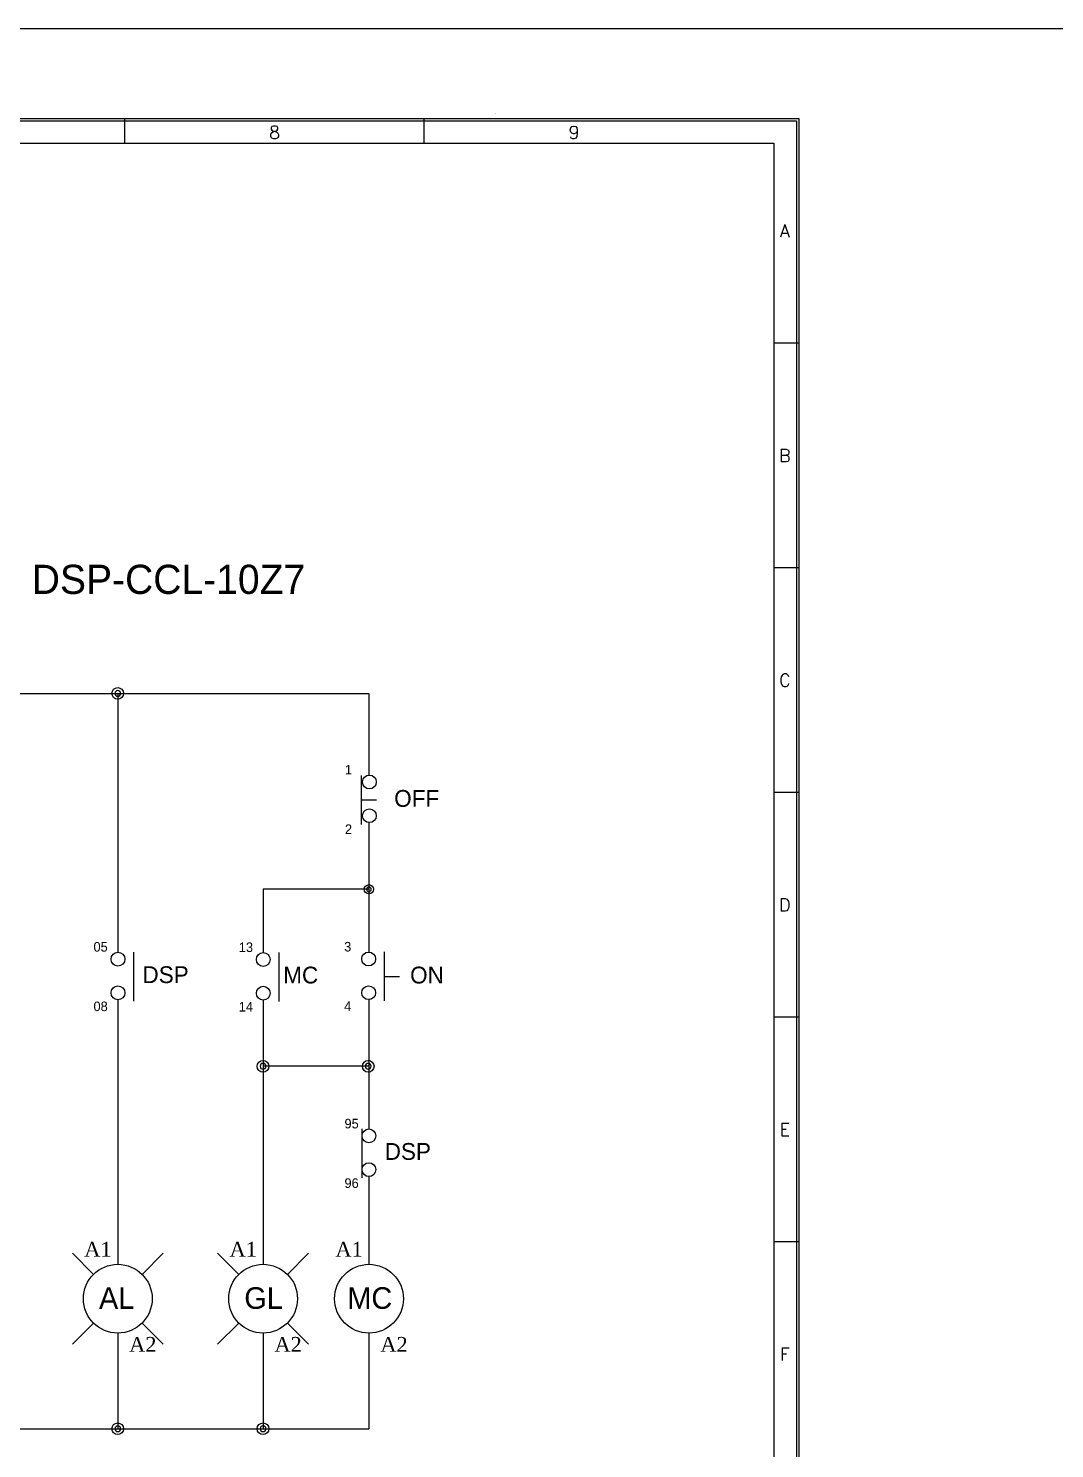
# Model space of a CAD drawing. Header units: millimetres. Extents: x 46 to 886, y 51 to 632.
# Drawn here: x 340.4 to 476.1, y 444 to 631.8 of the extents above; entities that cross this region are included whole.
import ezdxf
from ezdxf.enums import TextEntityAlignment as Align

# ---------------------------------------------------------------- set-up
doc = ezdxf.new("R2010")
doc.units = ezdxf.units.MM
for name, color, linetype in [('20', 2, 'Continuous'), ('30', 3, 'Continuous'), ('4', 133, 'Continuous'), ('70', 7, 'Continuous'), ('ASHADE', 7, 'Continuous')]:
    doc.layers.add(name, color=color, linetype=linetype)
doc.styles.add('ghs', font='NGULIM.TTF')
doc.styles.add('HCM', font='batang.ttc')
doc.styles.add('SIMPLEX', font='SIMPLEX')

msp = doc.modelspace()

# ---------------------------------------------------------------- linework, layer by layer
msp.add_lwpolyline([(46.411, 631.769), (886.327, 631.769), (886.327, 50.731), (46.411, 50.731)], close=True)
at = {"layer": '20', "color": 7}
for p, q in [((69.351, 616.579), (439.017, 616.579)), ((439.017, 616.579), (439.017, 380.266))]:
    msp.add_line(p, q, dxfattribs=at)
at = {"layer": '30', "color": 7}
for p, q in [((353.184, 616.579), (353.184, 619.846)), ((392.784, 616.579), (392.784, 619.846)), ((442.284, 590.146), (439.017, 590.146)), ((442.284, 560.446), (439.017, 560.446)), ((442.284, 530.746), (439.017, 530.746)), ((442.284, 501.046), (439.017, 501.046)), ((442.284, 471.346), (439.017, 471.346))]:
    msp.add_line(p, q, dxfattribs=at)
at = {"layer": '4', "color": 0}
for p, q in [((349.049, 467.051), (346.257, 469.842)), ((355.477, 467.051), (358.269, 469.842)), ((368.259, 467.051), (365.467, 469.842)), ((374.688, 467.051), (377.48, 469.842)), ((349.049, 460.622), (346.257, 457.83)), ((355.477, 460.622), (358.269, 457.83)), ((368.259, 460.622), (365.467, 457.83)), ((374.688, 460.622), (377.48, 457.83))]:
    msp.add_line(p, q, dxfattribs=at)
for centre, radius in [((352.254, 543.86), 0.772), ((385.467, 517.958), 0.618), ((371.465, 494.558), 0.772), ((385.368, 494.558), 0.772), ((352.254, 446.644), 0.772), ((371.465, 446.644), 0.772)]:
    msp.add_circle(centre, radius, dxfattribs=at)
at = {"layer": '70', "color": 7}
for points in [[(442.284, 352.546), (66.084, 352.546), (66.084, 619.846), (442.284, 619.846)], [(441.987, 352.843), (66.381, 352.843), (66.381, 619.549), (441.987, 619.549)]]:
    msp.add_lwpolyline(points, close=True, dxfattribs=at)
msp.add_solid([(402.148, 620.453), (402.208, 620.453), (402.178, 620.631)], dxfattribs=at)
at = {"layer": 'ASHADE', "ltscale": 2}
for p, q in [((308.108, 543.86), (385.467, 543.86)), ((352.254, 543.86), (352.254, 509.644)), ((385.467, 543.86), (385.467, 533.062)), ((384.437, 533.015), (384.437, 526.547)), ((384.437, 529.781), (386.456, 529.781)), ((385.467, 526.774), (385.467, 509.663)), ((371.465, 517.958), (371.465, 509.593)), ((385.467, 517.958), (371.465, 517.958)), ((354.336, 509.657), (354.336, 503.19)), ((373.546, 509.606), (373.546, 503.139)), ((387.477, 509.676), (387.477, 503.209)), ((387.477, 506.443), (389.496, 506.443)), ((352.254, 503.354), (352.254, 468.382)), ((371.465, 503.354), (371.465, 468.382)), ((371.465, 503.303), (371.465, 494.558)), ((385.467, 503.374), (385.467, 486.275)), ((385.368, 494.558), (371.465, 494.558)), ((384.522, 486.288), (384.522, 479.82)), ((385.467, 479.984), (385.467, 468.382)), ((352.254, 459.29), (352.254, 446.644)), ((371.465, 459.29), (371.465, 446.644)), ((385.467, 459.29), (385.467, 446.644)), ((315.394, 446.644), (385.467, 446.644))]:
    msp.add_line(p, q, dxfattribs=at)
for centre, radius in [((385.525, 532.148), 0.915), ((385.525, 527.688), 0.915), ((352.285, 508.73), 0.915), ((371.496, 508.679), 0.915), ((385.426, 508.748), 0.915), ((352.285, 504.269), 0.915), ((371.496, 504.218), 0.915), ((385.426, 504.288), 0.915), ((385.467, 485.36), 0.915), ((385.467, 480.9), 0.915), ((352.263, 463.836), 4.546), ((371.474, 463.836), 4.546), ((385.475, 463.836), 4.546)]:
    msp.add_circle(centre, radius, dxfattribs=at)
for centre, radius, start, end in [((352.254, 543.86), 0.381, 0, 180), ((352.254, 543.86), 0.381, 180, 0), ((385.467, 517.958), 0.305, 0, 180), ((385.467, 517.958), 0.305, 180, 0), ((371.465, 494.558), 0.381, 0, 180), ((371.465, 494.558), 0.381, 180, 0), ((385.368, 494.558), 0.381, 0, 180), ((385.368, 494.558), 0.381, 180, 0), ((352.254, 446.644), 0.381, 0, 180), ((371.465, 446.644), 0.381, 0, 180), ((352.254, 446.644), 0.381, 180, 0), ((371.465, 446.644), 0.381, 180, 0)]:
    msp.add_arc(centre, radius, start, end, dxfattribs=at)

# ---------------------------------------------------------------- texts
at = {"layer": '30', "color": 7, "style": 'SIMPLEX'}
for s, p in [('8', (372.984, 618.019)), ('9', (412.584, 618.019)), ('A', (440.453, 604.996)), ('B', (440.453, 575.296)), ('C', (440.453, 545.596)), ('D', (440.453, 515.896)), ('E', (440.453, 486.196)), ('F', (440.453, 456.496))]:
    msp.add_text(s, height=1.683, dxfattribs=at).set_placement(p, align=Align.MIDDLE)
at = {"layer": 'ASHADE', "ltscale": 2, "style": 'ghs'}
for s, height, p in [('DSP-CCL-10Z7', 3.861, (340.887, 557.005)), ('1', 1.265, (382.291, 533.139)), ('OFF', 2.2244, (388.802, 528.862)), ('2', 1.265, (382.291, 525.273)), ('05', 1.2654, (349.051, 509.72)), ('13', 1.2654, (368.262, 509.669)), ('3', 1.265, (382.192, 509.739)), ('DSP', 2.2244, (355.524, 505.561)), ('MC', 2.2244, (374.134, 505.51)), ('ON', 2.2244, (390.91, 505.51)), ('08', 1.2654, (349.051, 501.855)), ('14', 1.2654, (368.262, 501.804)), ('4', 1.265, (382.192, 501.874)), ('95', 1.2654, (382.233, 486.351)), ('DSP', 2.2244, (387.55, 482.191)), ('96', 1.2654, (382.233, 478.485)), ('AL', 2.856, (349.778, 462.496)), ('GL', 2.856, (368.989, 462.496)), ('MC', 2.856, (382.607, 462.496))]:
    msp.add_text(s, height=height, dxfattribs=at).set_placement(p)
at = {"layer": 'ASHADE', "color": 0, "linetype": 'ByBlock', "lineweight": 25, "style": 'HCM'}
for s, p in [('A1', (347.831, 469.398)), ('A1', (367.041, 469.398)), ('A1', (381.043, 469.398)), ('A2', (353.767, 456.826)), ('A2', (372.978, 456.826)), ('A2', (386.98, 456.826))]:
    msp.add_text(s, height=1.9534, dxfattribs=at).set_placement(p)

doc.saveas('drawing.dxf')
